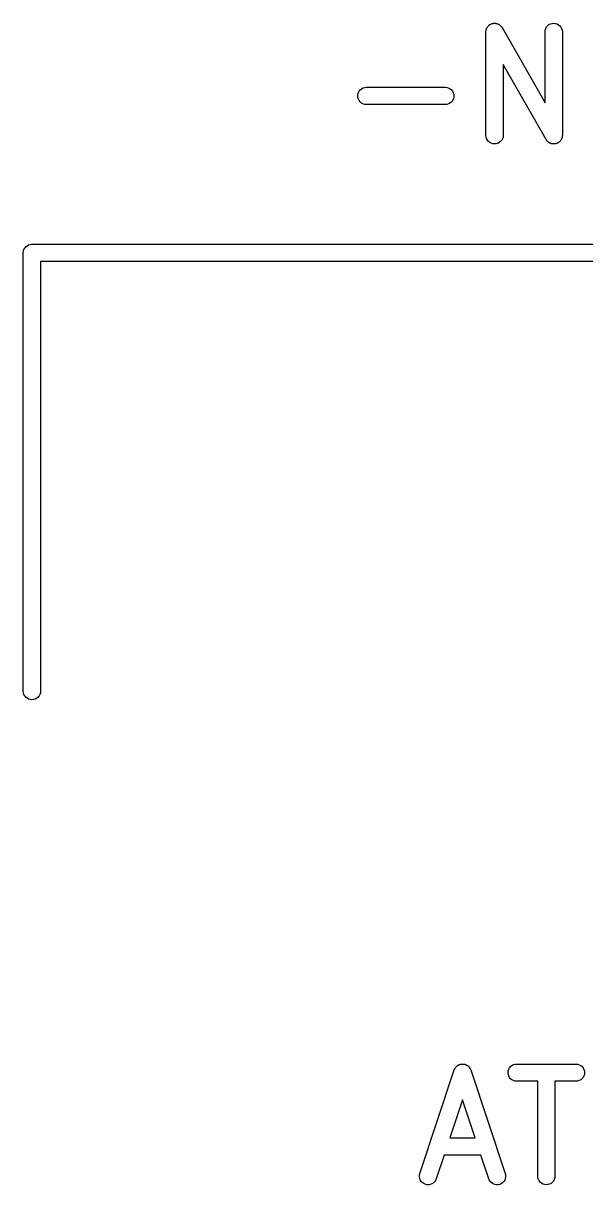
# Model space of a CAD drawing. Extents: x 1.2 to 20.5, y -8.3 to 2.7.
# Drawn here: x 11.99 to 12.632, y -5.563 to -4.238 of the extents above; entities that cross this region are included whole.
import ezdxf

# ---------------------------------------------------------------- set-up
doc = ezdxf.new("R2010")
doc.units = 0
doc.header["$MEASUREMENT"] = 0
doc.layers.add('BLACK', color=7, linetype='CONTINUOUS')

msp = doc.modelspace()

# ---------------------------------------------------------------- linework, layer by layer
at = {"layer": 'BLACK', "linetype": 'CONTINUOUS'}
for p, q in [((12.5205, -4.24127), (12.521, -4.24079)), ((12.521, -4.24079), (12.5212, -4.24058)), ((12.5212, -4.24058), (12.5214, -4.24034)), ((12.5214, -4.24034), (12.522, -4.23998)), ((12.522, -4.23998), (12.5225, -4.23958)), ((12.5225, -4.23958), (12.5227, -4.23943)), ((12.5227, -4.23943), (12.523, -4.23924)), ((12.523, -4.23924), (12.5236, -4.23899)), ((12.5236, -4.23899), (12.5242, -4.23869)), ((12.5242, -4.23869), (12.5245, -4.2386)), ((12.5245, -4.2386), (12.5248, -4.23847)), ((12.5248, -4.23847), (12.5254, -4.23833)), ((12.5254, -4.23833), (12.526, -4.23815)), ((12.526, -4.23815), (12.5263, -4.23812)), ((12.5263, -4.23812), (12.5267, -4.23805)), ((12.5267, -4.23805), (12.5273, -4.23804)), ((12.5273, -4.23804), (12.5279, -4.23798)), ((12.5279, -4.23798), (12.5282, -4.23801)), ((12.5282, -4.23801), (12.5286, -4.23801)), ((12.5286, -4.23801), (12.5292, -4.23811)), ((12.5292, -4.23811), (12.5298, -4.23818)), ((12.5298, -4.23818), (12.5301, -4.23828)), ((12.5301, -4.23828), (12.5305, -4.23833)), ((12.5305, -4.23833), (12.5311, -4.23856)), ((12.5311, -4.23856), (12.5317, -4.23875)), ((12.5317, -4.23875), (12.5319, -4.2389)), ((12.5319, -4.2389), (12.5323, -4.23902)), ((12.5323, -4.23902), (12.5328, -4.23936)), ((12.5328, -4.23936), (12.5333, -4.23966)), ((12.5333, -4.23966), (12.5336, -4.23987)), ((12.5336, -4.23987), (12.5339, -4.24005)), ((12.5339, -4.24005), (12.5343, -4.24048)), ((12.5343, -4.24048), (12.5348, -4.24089)), ((12.5348, -4.24089), (12.535, -4.24114)), ((12.5872, -4.24226), (12.5884, -4.24079)), ((12.5884, -4.24079), (12.5899, -4.23958)), ((12.5899, -4.23958), (12.5916, -4.23869)), ((12.5916, -4.23869), (12.5935, -4.23815)), ((12.5935, -4.23815), (12.5954, -4.23798)), ((12.5954, -4.23798), (12.5973, -4.23818)), ((12.5973, -4.23818), (12.5991, -4.23875)), ((12.5991, -4.23875), (12.6008, -4.23966)), ((12.6008, -4.23966), (12.6023, -4.24089)), ((12.6023, -4.24089), (12.6035, -4.24237)), ((12.518, -4.24702), (12.5181, -4.2464)), ((12.518, -4.24735), (12.518, -4.24702)), ((12.518, -4.24768), (12.518, -4.24735)), ((12.518, -4.24782), (12.518, -4.24768)), ((12.518, -4.36593), (12.518, -4.24782)), ((12.5181, -4.2464), (12.5182, -4.24577)), ((12.5182, -4.24577), (12.5183, -4.24546)), ((12.5183, -4.24546), (12.5184, -4.24513)), ((12.5184, -4.24513), (12.5186, -4.24454)), ((12.5186, -4.24454), (12.5188, -4.24394)), ((12.5188, -4.24394), (12.519, -4.24365)), ((12.519, -4.24365), (12.5191, -4.24334)), ((12.5191, -4.24334), (12.5194, -4.24281)), ((12.5194, -4.24281), (12.5197, -4.24226)), ((12.5197, -4.24226), (12.5199, -4.24201)), ((12.5199, -4.24201), (12.5201, -4.24173)), ((12.5201, -4.24173), (12.5205, -4.24127)), ((12.535, -4.24114), (12.5353, -4.24137)), ((12.5353, -4.24137), (12.5356, -4.24189)), ((12.5356, -4.24189), (12.536, -4.24237)), ((12.536, -4.24237), (12.5362, -4.24267)), ((12.5362, -4.24267), (12.5364, -4.24294)), ((12.5364, -4.24294), (12.5855, -4.32887)), ((12.5855, -4.24768), (12.5857, -4.24577)), ((12.5855, -4.24782), (12.5855, -4.24768)), ((12.5855, -4.32887), (12.5855, -4.24782)), ((12.5857, -4.24577), (12.5863, -4.24394)), ((12.5863, -4.24394), (12.5872, -4.24226)), ((12.6035, -4.24237), (12.6044, -4.24407)), ((12.6044, -4.24407), (12.605, -4.24591)), ((12.605, -4.24591), (12.6052, -4.24782)), ((12.6052, -4.24782), (12.6052, -4.36593)), ((12.5868, -4.37081), (12.5377, -4.28488)), ((12.5377, -4.28488), (12.5377, -4.36593)), ((12.3718, -4.32087), (12.372, -4.31896)), ((12.372, -4.31896), (12.3725, -4.31712)), ((12.3725, -4.31712), (12.3734, -4.31543)), ((12.3734, -4.31543), (12.3747, -4.31395)), ((12.3747, -4.31395), (12.3762, -4.31274)), ((12.3762, -4.31274), (12.3779, -4.31184)), ((12.3779, -4.31184), (12.3797, -4.31128)), ((12.3797, -4.31128), (12.3816, -4.31109)), ((12.3816, -4.31109), (12.4716, -4.31109)), ((12.4716, -4.31109), (12.4717, -4.31109)), ((12.4717, -4.31109), (12.4736, -4.31131)), ((12.4736, -4.31131), (12.4755, -4.31189)), ((12.4755, -4.31189), (12.4772, -4.31282)), ((12.4772, -4.31282), (12.4786, -4.31405)), ((12.4786, -4.31405), (12.4798, -4.31555)), ((12.4798, -4.31555), (12.4807, -4.31725)), ((12.4807, -4.31725), (12.4813, -4.31909)), ((12.4813, -4.31909), (12.4814, -4.32101)), ((12.3719, -4.32278), (12.3718, -4.32087)), ((12.3725, -4.32462), (12.3719, -4.32278)), ((12.3734, -4.32633), (12.3725, -4.32462)), ((12.3746, -4.32782), (12.3734, -4.32633)), ((12.376, -4.32906), (12.3746, -4.32782)), ((12.3777, -4.32998), (12.376, -4.32906)), ((12.3796, -4.33056), (12.3777, -4.32998)), ((12.3815, -4.33078), (12.3796, -4.33056)), ((12.3816, -4.33078), (12.3815, -4.33078)), ((12.4716, -4.33078), (12.3816, -4.33078)), ((12.4735, -4.33059), (12.4716, -4.33078)), ((12.4753, -4.33004), (12.4735, -4.33059)), ((12.477, -4.32913), (12.4753, -4.33004)), ((12.4785, -4.32792), (12.477, -4.32913)), ((12.4798, -4.32644), (12.4785, -4.32792)), ((12.4807, -4.32475), (12.4798, -4.32644)), ((12.4812, -4.32292), (12.4807, -4.32475)), ((12.4814, -4.32101), (12.4812, -4.32292)), ((12.5182, -4.36784), (12.518, -4.36593)), ((12.5187, -4.36968), (12.5182, -4.36784)), ((12.5196, -4.37138), (12.5187, -4.36968)), ((12.5209, -4.37287), (12.5196, -4.37138)), ((12.5223, -4.37409), (12.5209, -4.37287)), ((12.5347, -4.37296), (12.5332, -4.37417)), ((12.536, -4.37149), (12.5347, -4.37296)), ((12.5369, -4.36981), (12.536, -4.37149)), ((12.5375, -4.36798), (12.5369, -4.36981)), ((12.5377, -4.36607), (12.5375, -4.36798)), ((12.5377, -4.36593), (12.5377, -4.36607)), ((12.587, -4.37108), (12.5868, -4.37081)), ((12.5871, -4.37138), (12.587, -4.37108)), ((12.5875, -4.37187), (12.5871, -4.37138)), ((12.5879, -4.37238), (12.5875, -4.37187)), ((12.5881, -4.37261), (12.5879, -4.37238)), ((12.5883, -4.37287), (12.5881, -4.37261)), ((12.5888, -4.37327), (12.5883, -4.37287)), ((12.5893, -4.3737), (12.5888, -4.37327)), ((12.6017, -4.37341), (12.6012, -4.37377)), ((12.602, -4.37317), (12.6017, -4.37341)), ((12.6022, -4.37296), (12.602, -4.37317)), ((12.6026, -4.37248), (12.6022, -4.37296)), ((12.6031, -4.37202), (12.6026, -4.37248)), ((12.6032, -4.37175), (12.6031, -4.37202)), ((12.6035, -4.37149), (12.6032, -4.37175)), ((12.6038, -4.37094), (12.6035, -4.37149)), ((12.6041, -4.37041), (12.6038, -4.37094)), ((12.6042, -4.3701), (12.6041, -4.37041)), ((12.6044, -4.36981), (12.6042, -4.3701)), ((12.6046, -4.36921), (12.6044, -4.36981)), ((12.6048, -4.36862), (12.6046, -4.36921)), ((12.6049, -4.36829), (12.6048, -4.36862)), ((12.605, -4.36798), (12.6049, -4.36829)), ((12.6051, -4.36673), (12.605, -4.36735)), ((12.605, -4.36735), (12.605, -4.36798)), ((12.6052, -4.36607), (12.6051, -4.3664)), ((12.6051, -4.3664), (12.6051, -4.36673)), ((12.6052, -4.36593), (12.6052, -4.36607)), ((12.524, -4.375), (12.5223, -4.37409)), ((12.5259, -4.37557), (12.524, -4.375)), ((12.5278, -4.37577), (12.5259, -4.37557)), ((12.5297, -4.3756), (12.5278, -4.37577)), ((12.5315, -4.37506), (12.5297, -4.3756)), ((12.5332, -4.37417), (12.5315, -4.37506)), ((12.5896, -4.37388), (12.5893, -4.3737)), ((12.5898, -4.37409), (12.5896, -4.37388)), ((12.5904, -4.37439), (12.5898, -4.37409)), ((12.5909, -4.37473), (12.5904, -4.37439)), ((12.5912, -4.37485), (12.5909, -4.37473)), ((12.5915, -4.375), (12.5912, -4.37485)), ((12.5921, -4.37519), (12.5915, -4.375)), ((12.5927, -4.37542), (12.5921, -4.37519)), ((12.593, -4.37547), (12.5927, -4.37542)), ((12.5934, -4.37557), (12.593, -4.37547)), ((12.594, -4.37564), (12.5934, -4.37557)), ((12.5946, -4.37575), (12.594, -4.37564)), ((12.5949, -4.37574), (12.5946, -4.37575)), ((12.5953, -4.37577), (12.5949, -4.37574)), ((12.5959, -4.37572), (12.5953, -4.37577)), ((12.5965, -4.3757), (12.5959, -4.37572)), ((12.5968, -4.37563), (12.5965, -4.3757)), ((12.5972, -4.3756), (12.5968, -4.37563)), ((12.5978, -4.37542), (12.5972, -4.3756)), ((12.5984, -4.37528), (12.5978, -4.37542)), ((12.5987, -4.37515), (12.5984, -4.37528)), ((12.599, -4.37506), (12.5987, -4.37515)), ((12.5996, -4.37476), (12.599, -4.37506)), ((12.6002, -4.37451), (12.5996, -4.37476)), ((12.6004, -4.37432), (12.6002, -4.37451)), ((12.6007, -4.37417), (12.6004, -4.37432)), ((12.6012, -4.37377), (12.6007, -4.37417)), ((11.993, -4.49301), (11.9945, -4.49178)), ((11.9945, -4.49178), (11.9962, -4.49086)), ((11.9962, -4.49086), (11.9981, -4.4903)), ((11.9981, -4.4903), (11.9995, -4.49016)), ((11.9995, -4.49016), (12, -4.49011)), ((12, -4.49011), (12.0005, -4.49016)), ((12.0005, -4.49016), (18.2495, -4.49016)), ((11.9901, -4.5), (11.9903, -4.49807)), ((11.9902, -4.50048), (11.9901, -4.5)), ((11.9902, -5.00048), (11.9902, -4.50048)), ((11.9903, -4.49807), (11.9909, -4.49622)), ((11.9909, -4.49622), (11.9918, -4.49451)), ((11.9918, -4.49451), (11.993, -4.49301)), ((18.2402, -4.50984), (12.0098, -4.50984)), ((12.0098, -4.50984), (12.0098, -5.00048)), ((11.9903, -5.00193), (11.9902, -5.00048)), ((11.9909, -5.00378), (11.9903, -5.00193)), ((11.9918, -5.00549), (11.9909, -5.00378)), ((11.993, -5.00699), (11.9918, -5.00549)), ((11.9945, -5.00822), (11.993, -5.00699)), ((11.9962, -5.00914), (11.9945, -5.00822)), ((11.9981, -5.0097), (11.9962, -5.00914)), ((12.0038, -5.00914), (12.0019, -5.0097)), ((12.0055, -5.00822), (12.0038, -5.00914)), ((12.007, -5.00699), (12.0055, -5.00822)), ((12.0082, -5.00549), (12.007, -5.00699)), ((12.0091, -5.00378), (12.0082, -5.00549)), ((12.0097, -5.00193), (12.0091, -5.00378)), ((12.0098, -5.00048), (12.0097, -5.00193)), ((12, -5.00989), (11.9981, -5.0097)), ((12.0019, -5.0097), (12, -5.00989)), ((12.4426, -5.55032), (12.4819, -5.43221)), ((12.4819, -5.43221), (12.482, -5.43208)), ((12.482, -5.43208), (12.4823, -5.43146)), ((12.4823, -5.43146), (12.4825, -5.43083)), ((12.4825, -5.43083), (12.4827, -5.43059)), ((12.4827, -5.43059), (12.4828, -5.43033)), ((12.4828, -5.43033), (12.4832, -5.42978)), ((12.4832, -5.42978), (12.4836, -5.42921)), ((12.4836, -5.42921), (12.4838, -5.42901)), ((12.4838, -5.42901), (12.4839, -5.42878)), ((12.4839, -5.42878), (12.4844, -5.42832)), ((12.4844, -5.42832), (12.4849, -5.42783)), ((12.4849, -5.42783), (12.4851, -5.42767)), ((12.4851, -5.42767), (12.4853, -5.42748)), ((12.4853, -5.42748), (12.4859, -5.42712)), ((12.4859, -5.42712), (12.4865, -5.42673)), ((12.4865, -5.42673), (12.4867, -5.42662)), ((12.4867, -5.42662), (12.487, -5.42647)), ((12.487, -5.42647), (12.4876, -5.42623)), ((12.4876, -5.42623), (12.4882, -5.42596)), ((12.4882, -5.42596), (12.4885, -5.4259)), ((12.4885, -5.4259), (12.4888, -5.4258)), ((12.4888, -5.4258), (12.4894, -5.42569)), ((12.4894, -5.42569), (12.4901, -5.42555)), ((12.4901, -5.42555), (12.4904, -5.42554)), ((12.4904, -5.42554), (12.4907, -5.4255)), ((12.4907, -5.4255), (12.4914, -5.42552)), ((12.4914, -5.42552), (12.492, -5.42551)), ((12.492, -5.42551), (12.4923, -5.42556)), ((12.4923, -5.42556), (12.4926, -5.42557)), ((12.4926, -5.42557), (12.4933, -5.42572)), ((12.4933, -5.42572), (12.4939, -5.42584)), ((12.4939, -5.42584), (12.4942, -5.42594)), ((12.4942, -5.42594), (12.4945, -5.42601)), ((12.4945, -5.42601), (12.4951, -5.42629)), ((12.4951, -5.42629), (12.4957, -5.42653)), ((12.4957, -5.42653), (12.496, -5.42668)), ((12.496, -5.42668), (12.4962, -5.4268)), ((12.4962, -5.4268), (12.4968, -5.4272)), ((12.4968, -5.4272), (12.4973, -5.42756)), ((12.4973, -5.42756), (12.4975, -5.42775)), ((12.4975, -5.42775), (12.4978, -5.42792)), ((12.4978, -5.42792), (12.4982, -5.42842)), ((12.4982, -5.42842), (12.4987, -5.42888)), ((12.4987, -5.42888), (12.4989, -5.42911)), ((12.4989, -5.42911), (12.4991, -5.42932)), ((12.4991, -5.42932), (12.4994, -5.4299)), ((12.4994, -5.4299), (12.4998, -5.43045)), ((12.4998, -5.43045), (12.5, -5.43071)), ((12.5, -5.43071), (12.5001, -5.43095)), ((12.5001, -5.43095), (12.5003, -5.43159)), ((12.5003, -5.43159), (12.5006, -5.43221)), ((12.5006, -5.43221), (12.54, -5.55032)), ((12.5433, -5.43525), (12.5435, -5.43334)), ((12.5435, -5.43334), (12.5441, -5.43151)), ((12.5441, -5.43151), (12.545, -5.42982)), ((12.545, -5.42982), (12.5462, -5.42834)), ((12.5462, -5.42834), (12.5477, -5.42712)), ((12.5477, -5.42712), (12.5494, -5.42622)), ((12.5494, -5.42622), (12.5512, -5.42567)), ((12.5512, -5.42567), (12.5531, -5.42548)), ((12.5531, -5.42548), (12.6206, -5.42548)), ((12.6206, -5.42548), (12.6208, -5.42548)), ((12.6208, -5.42548), (12.6227, -5.42569)), ((12.6227, -5.42569), (12.6245, -5.42627)), ((12.6245, -5.42627), (12.6262, -5.4272)), ((12.6262, -5.4272), (12.6277, -5.42843)), ((12.6277, -5.42843), (12.6289, -5.42993)), ((12.6289, -5.42993), (12.6298, -5.43163)), ((12.6298, -5.43163), (12.6303, -5.43348)), ((12.6303, -5.43348), (12.6305, -5.43539)), ((12.5435, -5.43716), (12.5433, -5.43525)), ((12.544, -5.43901), (12.5435, -5.43716)), ((12.5449, -5.44071), (12.544, -5.43901)), ((12.5461, -5.44221), (12.5449, -5.44071)), ((12.5476, -5.44344), (12.5461, -5.44221)), ((12.5493, -5.44437), (12.5476, -5.44344)), ((12.5511, -5.44495), (12.5493, -5.44437)), ((12.553, -5.44516), (12.5511, -5.44495)), ((12.5531, -5.44516), (12.553, -5.44516)), ((12.5771, -5.44516), (12.5531, -5.44516)), ((12.5771, -5.55343), (12.5771, -5.44516)), ((12.6206, -5.44516), (12.5967, -5.44516)), ((12.5967, -5.44516), (12.5967, -5.55343)), ((12.6226, -5.44498), (12.6206, -5.44516)), ((12.6244, -5.44442), (12.6226, -5.44498)), ((12.6261, -5.44352), (12.6244, -5.44442)), ((12.6276, -5.4423), (12.6261, -5.44352)), ((12.6288, -5.44082), (12.6276, -5.4423)), ((12.6297, -5.43913), (12.6288, -5.44082)), ((12.6303, -5.4373), (12.6297, -5.43913)), ((12.6305, -5.43539), (12.6303, -5.4373)), ((12.4913, -5.46645), (12.4768, -5.50984)), ((12.5057, -5.50984), (12.4913, -5.46645)), ((12.4768, -5.50984), (12.5057, -5.50984)), ((12.4703, -5.52953), (12.4612, -5.55654)), ((12.5123, -5.52953), (12.4703, -5.52953)), ((12.5213, -5.55654), (12.5123, -5.52953)), ((12.4421, -5.55219), (12.4426, -5.55032)), ((12.4421, -5.55411), (12.4421, -5.55219)), ((12.54, -5.55032), (12.54, -5.55045)), ((12.54, -5.55045), (12.5404, -5.55233)), ((12.5404, -5.55233), (12.5405, -5.55425)), ((12.4424, -5.55601), (12.4421, -5.55411)), ((12.4431, -5.5578), (12.4424, -5.55601)), ((12.4441, -5.55943), (12.4431, -5.5578)), ((12.4454, -5.56083), (12.4441, -5.55943)), ((12.447, -5.56195), (12.4454, -5.56083)), ((12.4487, -5.56275), (12.447, -5.56195)), ((12.4506, -5.56319), (12.4487, -5.56275)), ((12.4525, -5.56325), (12.4506, -5.56319)), ((12.4544, -5.56295), (12.4525, -5.56325)), ((12.4562, -5.56228), (12.4544, -5.56295)), ((12.4579, -5.56127), (12.4562, -5.56228)), ((12.4593, -5.55997), (12.4579, -5.56127)), ((12.4604, -5.55842), (12.4593, -5.55997)), ((12.4612, -5.55667), (12.4604, -5.55842)), ((12.4612, -5.55654), (12.4612, -5.55667)), ((12.5221, -5.5583), (12.5213, -5.55654)), ((12.5232, -5.55987), (12.5221, -5.5583)), ((12.5246, -5.56119), (12.5232, -5.55987)), ((12.5262, -5.56222), (12.5246, -5.56119)), ((12.528, -5.56291), (12.5262, -5.56222)), ((12.5299, -5.56324), (12.528, -5.56291)), ((12.5318, -5.5632), (12.5299, -5.56324)), ((12.5337, -5.56279), (12.5318, -5.5632)), ((12.5355, -5.56202), (12.5337, -5.56279)), ((12.537, -5.56092), (12.5355, -5.56202)), ((12.5384, -5.55954), (12.537, -5.56092)), ((12.5394, -5.55792), (12.5384, -5.55954)), ((12.5401, -5.55614), (12.5394, -5.55792)), ((12.5405, -5.55425), (12.5401, -5.55614)), ((12.5772, -5.55534), (12.5771, -5.55343)), ((12.5778, -5.55718), (12.5772, -5.55534)), ((12.5787, -5.55888), (12.5778, -5.55718)), ((12.5799, -5.56037), (12.5787, -5.55888)), ((12.5814, -5.56159), (12.5799, -5.56037)), ((12.5831, -5.5625), (12.5814, -5.56159)), ((12.5849, -5.56307), (12.5831, -5.5625)), ((12.5868, -5.56327), (12.5849, -5.56307)), ((12.5887, -5.5631), (12.5868, -5.56327)), ((12.5906, -5.56256), (12.5887, -5.5631)), ((12.5923, -5.56167), (12.5906, -5.56256)), ((12.5938, -5.56046), (12.5923, -5.56167)), ((12.595, -5.55899), (12.5938, -5.56046)), ((12.5959, -5.55731), (12.595, -5.55899)), ((12.5965, -5.55548), (12.5959, -5.55731)), ((12.5967, -5.55357), (12.5965, -5.55548)), ((12.5967, -5.55343), (12.5967, -5.55357))]:
    msp.add_line(p, q, dxfattribs=at)

doc.saveas('drawing.dxf')
